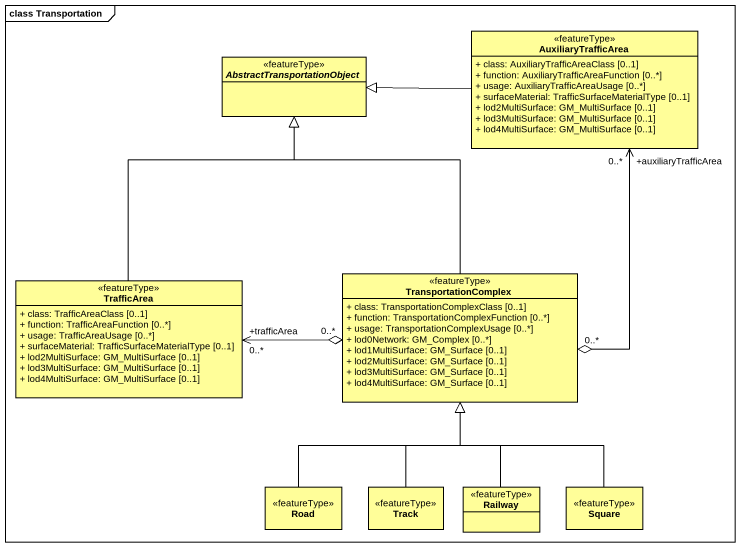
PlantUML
@startuml
mainframe class Transportation
hide circle
hide empty members
skinparam classAttributeIconSize 0
class AuxiliaryTrafficArea <<featureType>> #FFFE99 {
  + class: AuxiliaryTrafficAreaClass [0..1]
  + function: AuxiliaryTrafficAreaFunction [0..*]
  + usage: AuxiliaryTrafficAreaUsage [0..*]
  + surfaceMaterial: TrafficSurfaceMaterialType [0..1]
  + lod2MultiSurface: GM_MultiSurface [0..1]
  + lod3MultiSurface: GM_MultiSurface [0..1]
  + lod4MultiSurface: GM_MultiSurface [0..1]
}
abstract class AbstractTransportationObject <<featureType>> #FFFE99
class TransportationComplex <<featureType>> #FFFE99 {
  + class: TransportationComplexClass [0..1]
  + function: TransportationComplexFunction [0..*]
  + usage: TransportationComplexUsage [0..*]
  + lod0Network: GM_Complex [0..*]
  + lod1MultiSurface: GM_Surface [0..1]
  + lod2MultiSurface: GM_Surface [0..1]
  + lod3MultiSurface: GM_Surface [0..1]
  + lod4MultiSurface: GM_Surface [0..1]
}
class TrafficArea <<featureType>> #FFFE99 {
  + class: TrafficAreaClass [0..1]
  + function: TrafficAreaFunction [0..*]
  + usage: TrafficAreaUsage [0..*]
  + surfaceMaterial: TrafficSurfaceMaterialType [0..1]
  + lod2MultiSurface: GM_MultiSurface [0..1]
  + lod3MultiSurface: GM_MultiSurface [0..1]
  + lod4MultiSurface: GM_MultiSurface [0..1]
}
class Road <<featureType>> #FFFE99
class Track <<featureType>> #FFFE99
class Railway <<featureType>> #FFFE99
class Square <<featureType>> #FFFE99
AuxiliaryTrafficArea -left-|> AbstractTransportationObject
TransportationComplex "0..*" o-up-> "+auxiliaryTrafficArea\n0..*" AuxiliaryTrafficArea
TransportationComplex -up-|> AbstractTransportationObject
TransportationComplex "0..*" o-left-> "+trafficArea\n0..*" TrafficArea
TrafficArea -up-|> AbstractTransportationObject
Road -up-|> TransportationComplex
Track -up-|> TransportationComplex
Railway -up-|> TransportationComplex
Square -up-|> TransportationComplex
@enduml
